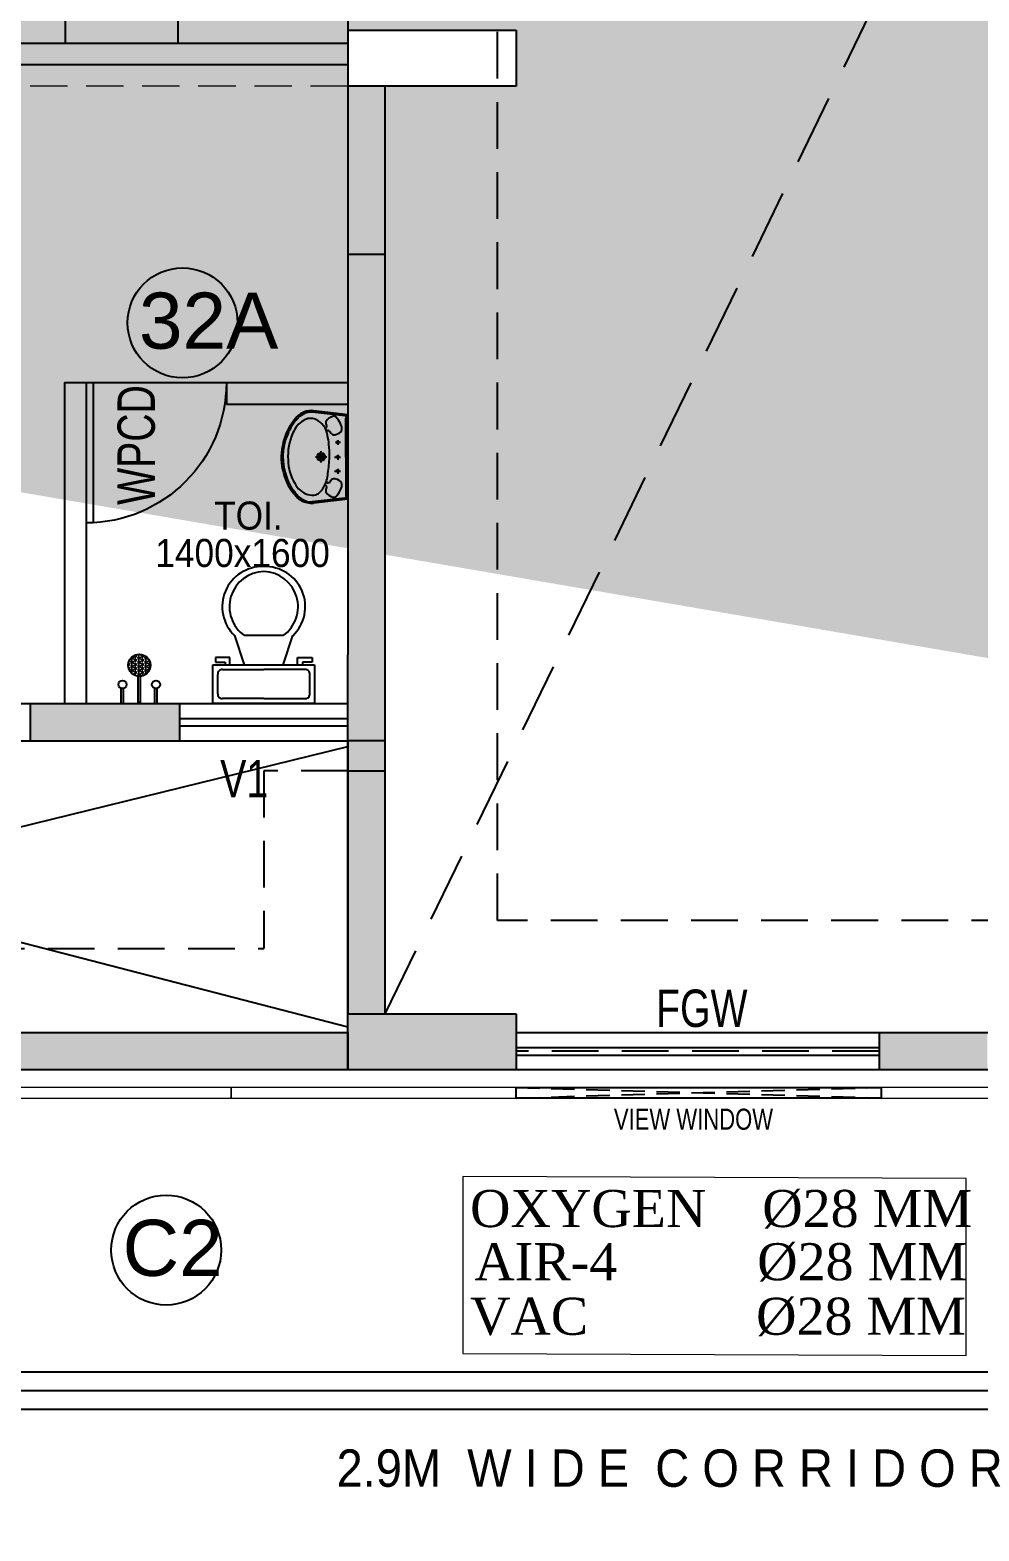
# Model space of a CAD drawing. Header units: metres. Extents: x 11749222 to 11901021, y -3863762 to -3708780.
# Drawn here: x 11803123 to 11808198, y -3823946 to -3815922 of the extents above; entities that cross this region are included whole.
import ezdxf

# ---------------------------------------------------------------- set-up
doc = ezdxf.new("R2010")
doc.units = ezdxf.units.M
doc.header["$MEASUREMENT"] = 0
for name, pattern in [('CENTER', [0]), ('DASHED', [0.75, 0.5, -0.25]), ('DASHED2', [0.375, 0.25, -0.125]), ('HIDDEN', [0.375, 0.25, -0.125])]:
    doc.linetypes.add(name, pattern=pattern)
doc.layers.get('0').update_dxf_attribs({"color": 251, "linetype": 'CONTINUOUS'})
for name, color, linetype in [('BEAM', 251, 'CONTINUOUS'), ('HATCH', 251, 'CONTINUOUS'), ('HS', 251, 'CONTINUOUS')]:
    doc.layers.add(name, color=color, linetype=linetype)
for name, color, linetype, lineweight in [('MEDI AIR-4', 6, 'CONTINUOUS', 25), ('MEDI O2', 3, 'CONTINUOUS', 25), ('MEDI VAC', 1, 'CONTINUOUS', 25), ('MGPS', 123, 'CONTINUOUS', 13), ('WALL PANEL', 7, 'CONTINUOUS', 15)]:
    doc.layers.add(name, color=color, linetype=linetype, lineweight=lineweight)
doc.styles.add('ARIAL', font='arial.ttf', dxfattribs={"width": 0.75})
doc.styles.add('Scale M 75', font='times.ttf', dxfattribs={"height": 125})
doc.styles.get("Standard").update_dxf_attribs({"font": 'arial.ttf'})

msp = doc.modelspace()

# ---------------------------------------------------------------- hatches: boundary and pattern name
at = {"ltscale": 500}
for points in [[(11804823.1, -3815991.8), (11801423.1, -3815991.8), (11801423.1, -3816106.8), (11804823.1, -3816106.8)], [(11805023.1, -3816221.8), (11804823.1, -3816221.8), (11804823.1, -3819261.8), (11804823.1, -3819521.8), (11804823.1, -3819721.8), (11804823.1, -3819881.8), (11805023.1, -3819881.8)], [(11803923.1, -3819521.8), (11803123.1, -3819521.8), (11803123.1, -3819721.8), (11803923.1, -3819721.8)], [(11805023.1, -3819721.8), (11804823.1, -3819721.8), (11804823.1, -3821181.8), (11805023.1, -3821181.8)], [(11799771.3, -3821281.8), (11804823.1, -3821281.8), (11804823.1, -3821481.8), (11799771.3, -3821481.8)], [(11808243.1, -3821281.8), (11807663.1, -3821281.8), (11807663.1, -3821481.8), (11808243.1, -3821481.8)]]:
    msp.add_hatch(color=256, dxfattribs=at).paths.add_polyline_path(points)
at = {"layer": 'HATCH', "ltscale": 500}
h = msp.add_hatch(color=251, dxfattribs=at)
h.dxf.hatch_style = 1
h.paths.add_polyline_path([(11782733.1, -3820581.8), (11783033.1, -3820581.8), (11783033.1, -3821481.8), (11782733.1, -3821481.8)])
h.paths.add_polyline_path([(11826143.1, -3824446.8), (11827043.1, -3824446.8), (11827043.1, -3824746.8), (11826143.1, -3824746.8)])
h.paths.add_polyline_path([(11800558.1, -3830511.8), (11800858.1, -3830511.8), (11800858.1, -3831411.8), (11800558.1, -3831411.8)])
h.paths.add_polyline_path([(11822943.1, -3830511.8), (11823543.1, -3830511.8), (11823543.1, -3830811.8), (11822943.1, -3830811.8)])
h.paths.add_polyline_path([(11779303.1, -3812391.8), (11780053.1, -3812391.8), (11780053.1, -3812691.8), (11779303.1, -3812691.8)])
h.paths.add_polyline_path([(11779303.1, -3815921.8), (11780203.1, -3815921.8), (11780203.1, -3816221.8), (11779303.1, -3816221.8)])
h.paths.add_polyline_path([(11816284.8, -3830411.8), (11817113.1, -3830411.8), (11817113.1, -3830711.8), (11816284.8, -3830711.8)])
h.paths.add_polyline_path([(11792528.1, -3829811.8), (11792828.1, -3829811.8), (11792828.1, -3830711.8), (11792528.1, -3830711.8)])
h.paths.add_polyline_path([(11786358.1, -3829961.8), (11786658.1, -3829961.8), (11786658.1, -3830711.8), (11786358.1, -3830711.8)])
h.paths.add_polyline_path([(11786033.1, -3830736.8), (11786333.1, -3830736.8), (11786333.1, -3831486.8), (11786033.1, -3831486.8)])
h.paths.add_polyline_path([(11779303.1, -3801521.8), (11780053.1, -3801521.8), (11780053.1, -3801821.8), (11779303.1, -3801821.8)])
h.paths.add_polyline_path([(11826143.1, -3801521.8), (11827043.1, -3801521.8), (11827043.1, -3801821.8), (11826143.1, -3801821.8)])
h.paths.add_polyline_path([(11779203.1, -3820581.8), (11779503.1, -3820581.8), (11779503.1, -3821481.8), (11779203.1, -3821481.8)])
h.paths.add_polyline_path([(11786033.1, -3829961.8), (11786333.1, -3829961.8), (11786333.1, -3830711.8), (11786033.1, -3830711.8)])
h.paths.add_polyline_path([(11826043.1, -3787791.8), (11826343.1, -3787791.8), (11826343.1, -3786813.5), (11826043.1, -3786813.5)])
h.paths.add_polyline_path([(11779303.1, -3808791.8), (11780053.1, -3808791.8), (11780053.1, -3809091.8), (11779303.1, -3809091.8)])
h.paths.add_polyline_path([(11807758.1, -3830511.8), (11808058.1, -3830511.8), (11808058.1, -3831411.8), (11807758.1, -3831411.8)])
h.paths.add_polyline_path([(11826143.1, -3781561.8), (11827043.1, -3781561.8), (11827043.1, -3781861.8), (11826143.1, -3781861.8)])
h.paths.add_polyline_path([(11826143.1, -3797921.8), (11827043.1, -3797921.8), (11827043.1, -3798221.8), (11826143.1, -3798221.8)])
h.paths.add_polyline_path([(11779303.1, -3805191.8), (11780053.1, -3805191.8), (11780053.1, -3805491.8), (11779303.1, -3805491.8)])
h.paths.add_polyline_path([(11811358.1, -3824481.8), (11811658.1, -3824481.8), (11811658.1, -3825381.8), (11811358.1, -3825381.8)])
h.paths.add_polyline_path([(11826143.1, -3805191.8), (11827043.1, -3805191.8), (11827043.1, -3805491.8), (11826143.1, -3805491.8)])
h.paths.add_polyline_path([(11784348.1, -3790791.8), (11784648.1, -3790791.8), (11784648.1, -3791391.8), (11784348.1, -3791391.8)])
h.paths.add_polyline_path([(11779303.1, -3790791.8), (11780203.1, -3790791.8), (11780203.1, -3791091.8), (11779303.1, -3791091.8)])
h.paths.add_polyline_path([(11826143.1, -3790791.8), (11826943.1, -3790791.8), (11826943.1, -3791091.8), (11826143.1, -3791091.8)])
h.paths.add_polyline_path([(11822943.1, -3819521.8), (11823642, -3819521.8), (11823642, -3819821.8), (11822943.1, -3819821.8)])
h.paths.add_polyline_path([(11820113.1, -3830411.8), (11820941.3, -3830411.8), (11820941.3, -3830711.8), (11820113.1, -3830711.8)])
h.paths.add_polyline_path([(11826143.1, -3812391.8), (11827043.1, -3812391.8), (11827043.1, -3812691.8), (11826143.1, -3812691.8)])
h.paths.add_polyline_path([(11784348.1, -3787191.8), (11784648.1, -3787191.8), (11784648.1, -3787791.8), (11784348.1, -3787791.8)])
h.paths.add_polyline_path([(11784673.1, -3787191.8), (11784973.1, -3787191.8), (11784973.1, -3787791.8), (11784673.1, -3787791.8)])
h.paths.add_polyline_path([(11780683.1, -3786891.8), (11780983.1, -3786891.8), (11780983.1, -3787791.8), (11780683.1, -3787791.8)])
h.paths.add_polyline_path([(11826143.1, -3830411.8), (11827043.1, -3830411.8), (11827043.1, -3830711.8), (11826143.1, -3830711.8)])
h.paths.add_polyline_path([(11798793.1, -3779261.8), (11799093.1, -3779261.8), (11799093.1, -3780161.8), (11798793.1, -3780161.8)])
h.paths.add_polyline_path([(11804823.1, -3779261.8), (11805123.1, -3779261.8), (11805123.1, -3780161.8), (11804823.1, -3780161.8)])
h.paths.add_polyline_path([(11782733.1, -3829961.8), (11783033.1, -3829961.8), (11783033.1, -3830711.8), (11782733.1, -3830711.8)])
h.paths.add_polyline_path([(11784673.1, -3790791.8), (11784973.1, -3790791.8), (11784973.1, -3791391.8), (11784673.1, -3791391.8)])
h.paths.add_polyline_path([(11795493.1, -3779261.8), (11795793.1, -3779261.8), (11795793.1, -3780161.8), (11795493.1, -3780161.8)])
h.paths.add_polyline_path([(11780683.1, -3781011.8), (11780983.1, -3781011.8), (11780983.1, -3781761.8), (11780683.1, -3781761.8)])
h.paths.add_polyline_path([(11784348.1, -3794391.8), (11784648.1, -3794391.8), (11784648.1, -3794991.8), (11784348.1, -3794991.8)])
h.paths.add_polyline_path([(11784673.1, -3794991.8), (11784973.1, -3794991.8), (11784973.1, -3794391.8), (11784673.1, -3794391.8)])
h.paths.add_polyline_path([(11782733.1, -3815471.8), (11783033.1, -3815471.8), (11783033.1, -3816221.8), (11782733.1, -3816221.8)])
h.paths.add_polyline_path([(11784348.1, -3781011.8), (11784648.1, -3781011.8), (11784648.1, -3781761.8), (11784348.1, -3781761.8)])
h.paths.add_polyline_path([(11782283.1, -3830736.8), (11783033.1, -3830736.8), (11783033.1, -3831036.8), (11782283.1, -3831036.8)])
h.paths.add_polyline_path([(11811358.1, -3830511.8), (11811658.1, -3830511.8), (11811658.1, -3831411.8), (11811358.1, -3831411.8)])
h.paths.add_polyline_path([(11782733.1, -3824481.8), (11783033.1, -3824481.8), (11783033.1, -3825231.8), (11782733.1, -3825231.8)])
h.paths.add_polyline_path([(11804158.1, -3830511.8), (11804458.1, -3830511.8), (11804458.1, -3831411.8), (11804158.1, -3831411.8)])
h.paths.add_polyline_path([(11826143.1, -3794391.8), (11827043.1, -3794391.8), (11827043.1, -3794691.8), (11826143.1, -3794691.8)])
h.paths.add_polyline_path([(11779303.1, -3797921.8), (11780053.1, -3797921.8), (11780053.1, -3798221.8), (11779303.1, -3798221.8)])
h.paths.add_polyline_path([(11820113.1, -3830736.8), (11820713.1, -3830736.8), (11820713.1, -3831036.8), (11820113.1, -3831036.8)])
h.paths.add_polyline_path([(11779028.1, -3830736.8), (11779778.1, -3830736.8), (11779778.1, -3831036.8), (11779028.1, -3831036.8)])
h.paths.add_polyline_path([(11816513.1, -3830736.8), (11817113.1, -3830736.8), (11817113.1, -3831036.8), (11816513.1, -3831036.8)])
h.paths.add_polyline_path([(11780203.1, -3794391.8), (11779303.1, -3794391.8), (11779303.1, -3794691.8), (11780203.1, -3794691.8)])
h.paths.add_polyline_path([(11792528.1, -3824481.8), (11792828.1, -3824481.8), (11792828.1, -3825381.8), (11792528.1, -3825381.8)])
h.paths.add_polyline_path([(11796958.1, -3830511.8), (11797258.1, -3830511.8), (11797258.1, -3831411.8), (11796958.1, -3831411.8)])
h.paths.add_polyline_path([(11816813.1, -3824481.8), (11817113.1, -3824481.8), (11817113.1, -3825381.8), (11816813.1, -3825381.8)])
h.paths.add_polyline_path([(11826143.1, -3815921.8), (11827043.1, -3815921.8), (11827043.1, -3816221.8), (11826143.1, -3816221.8)])
h.paths.add_polyline_path([(11826143.1, -3821181.8), (11827121.3, -3821181.8), (11827121.3, -3821481.8), (11826143.1, -3821481.8)])
h.paths.add_polyline_path([(11787103.1, -3780861.8), (11787403.1, -3780861.8), (11787403.1, -3781761.8), (11787103.1, -3781761.8)])
edge = h.paths.add_edge_path()
edge.add_line((11807608.1, -3780861.8), (11807608.1, -3781761.8))
edge.add_line((11820113.1, -3821481.8), (11821091.3, -3821481.8))
edge.add_line((11786033.1, -3815471.8), (11786033.1, -3816221.8))
edge.add_line((11807908.1, -3787791.8), (11807908.1, -3786891.8))
edge.add_line((11786333.1, -3825231.8), (11786333.1, -3824481.8))
edge.add_line((11786358.1, -3824481.8), (11786358.1, -3825231.8))
h.paths.add_polyline_path([(11804823.1, -3821181.8), (11805723.1, -3821181.8), (11805723.1, -3821481.8), (11804823.1, -3821481.8)], flags=17)
h.paths.add_polyline_path([(11789463.1, -3820581.8), (11789763.1, -3820581.8), (11789763.1, -3821481.8), (11789463.1, -3821481.8)], flags=17)
h.paths.add_polyline_path([(11786358.1, -3820731.8), (11786658.1, -3820731.8), (11786658.1, -3821481.8), (11786358.1, -3821481.8)], flags=17)
h.paths.add_polyline_path([(11786358.1, -3824481.8), (11786658.1, -3824481.8), (11786658.1, -3825231.8), (11786358.1, -3825231.8)], flags=17)
h.paths.add_polyline_path([(11794814.8, -3821181.8), (11795793.1, -3821181.8), (11795793.1, -3821481.8), (11794814.8, -3821481.8)], flags=17)
h.paths.add_polyline_path([(11796618.9, -3824481.8), (11797597.2, -3824481.8), (11797597.2, -3824781.8), (11796618.9, -3824781.8)], flags=17)
h.paths.add_polyline_path([(11810183.1, -3821181.8), (11811083.1, -3821181.8), (11811083.1, -3821481.8), (11810183.1, -3821481.8)], flags=17)
h.paths.add_polyline_path([(11798793.1, -3821181.8), (11799771.3, -3821181.8), (11799771.3, -3821481.8), (11798793.1, -3821481.8)], flags=17)
h.paths.add_polyline_path([(11816213.1, -3821181.8), (11817113.1, -3821181.8), (11817113.1, -3821481.8), (11816213.1, -3821481.8)], flags=17)
h.paths.add_polyline_path([(11786033.1, -3820731.8), (11786333.1, -3820731.8), (11786333.1, -3821481.8), (11786033.1, -3821481.8)], flags=17)
h.paths.add_polyline_path([(11786033.1, -3824481.8), (11786333.1, -3824481.8), (11786333.1, -3825231.8), (11786033.1, -3825231.8)], flags=17)
h.paths.add_polyline_path([(11810183.1, -3794391.8), (11811083.1, -3794391.8), (11811083.1, -3794691.8), (11810183.1, -3794691.8)], flags=17)
h.paths.add_polyline_path([(11804823.1, -3787191.8), (11805123.1, -3787191.8), (11805123.1, -3787791.8), (11804823.1, -3787791.8)], flags=16)
h.paths.add_polyline_path([(11804823.1, -3801521.8), (11805723.1, -3801521.8), (11805723.1, -3801821.8), (11804823.1, -3801821.8)], flags=17)
h.paths.add_polyline_path([(11801593.1, -3785331.8), (11802193.1, -3785331.8), (11802193.1, -3785631.8), (11801593.1, -3785631.8)], flags=17)
h.paths.add_polyline_path([(11801593.1, -3787491.8), (11802193.1, -3787491.8), (11802193.1, -3787791.8), (11801593.1, -3787791.8)], flags=16)
h.paths.add_polyline_path([(11810183.1, -3815921.8), (11811083.1, -3815921.8), (11811083.1, -3816221.8), (11810183.1, -3816221.8)], flags=17)
h.paths.add_polyline_path([(11786033.1, -3815471.8), (11786333.1, -3815471.8), (11786333.1, -3816221.8), (11786033.1, -3816221.8)], flags=17)
h.paths.add_polyline_path([(11795793.1, -3805491.8), (11794893.1, -3805491.8), (11794893.1, -3805191.8), (11795793.1, -3805191.8)], flags=17)
h.paths.add_polyline_path([(11788863.1, -3812391.8), (11789763.1, -3812391.8), (11789763.1, -3812691.8), (11788863.1, -3812691.8)], flags=17)
h.paths.add_polyline_path([(11795493.1, -3815621.8), (11795793.1, -3815621.8), (11795793.1, -3816521.8), (11795493.1, -3816521.8)], flags=17)
h.paths.add_polyline_path([(11788863.1, -3815921.8), (11789763.1, -3815921.8), (11789763.1, -3816221.8), (11788863.1, -3816221.8)], flags=17)
h.paths.add_polyline_path([(11804823.1, -3812391.8), (11805723.1, -3812391.8), (11805723.1, -3812691.8), (11804823.1, -3812691.8)], flags=17)
h.paths.add_polyline_path([(11786358.1, -3815471.8), (11786658.1, -3815471.8), (11786658.1, -3816221.8), (11786358.1, -3816221.8)], flags=17)
h.paths.add_polyline_path([(11788863.1, -3808791.8), (11789763.1, -3808791.8), (11789763.1, -3809091.8), (11788863.1, -3809091.8)], flags=17)
h.paths.add_polyline_path([(11810183.1, -3797921.8), (11811083.1, -3797921.8), (11811083.1, -3798221.8), (11810183.1, -3798221.8)], flags=17)
h.paths.add_polyline_path([(11810183.1, -3808791.8), (11811083.1, -3808791.8), (11811083.1, -3809091.8), (11810183.1, -3809091.8)], flags=17)
h.paths.add_polyline_path([(11810183.1, -3805191.8), (11811083.1, -3805191.8), (11811083.1, -3805491.8), (11810183.1, -3805491.8)], flags=17)
h.paths.add_polyline_path([(11813683.1, -3819521.8), (11814283.1, -3819521.8), (11814283.1, -3819821.8), (11813683.1, -3819821.8)], flags=17)
h.paths.add_polyline_path([(11820113.1, -3801521.8), (11821013.1, -3801521.8), (11821013.1, -3801821.8), (11820113.1, -3801821.8)], flags=17)
h.paths.add_polyline_path([(11816213.1, -3801521.8), (11817113.1, -3801521.8), (11817113.1, -3801821.8), (11816213.1, -3801821.8)], flags=17)
h.paths.add_polyline_path([(11798793.1, -3808491.8), (11799093.1, -3808491.8), (11799093.1, -3809391.8), (11798793.1, -3809391.8)], flags=17)
h.paths.add_polyline_path([(11804823.1, -3808791.8), (11805723.1, -3808791.8), (11805723.1, -3809091.8), (11804823.1, -3809091.8)], flags=17)
h.paths.add_polyline_path([(11820113.1, -3821181.8), (11821091.3, -3821181.8), (11821091.3, -3821481.8), (11820113.1, -3821481.8)], flags=17)
h.paths.add_polyline_path([(11795493.1, -3808491.8), (11795793.1, -3808491.8), (11795793.1, -3809391.8), (11795493.1, -3809391.8)], flags=17)
h.paths.add_polyline_path([(11816813.1, -3808491.8), (11817113.1, -3808491.8), (11817113.1, -3809391.8), (11816813.1, -3809391.8)], flags=17)
h.paths.add_polyline_path([(11798793.1, -3801521.8), (11799693.1, -3801521.8), (11799693.1, -3801821.8), (11798793.1, -3801821.8)], flags=17)
h.paths.add_polyline_path([(11811910.6, -3787491.8), (11812810.6, -3787491.8), (11812810.6, -3787791.8), (11811910.6, -3787791.8)], flags=17)
h.paths.add_polyline_path([(11816213.1, -3787491.8), (11817113.1, -3787491.8), (11817113.1, -3787791.8), (11816213.1, -3787791.8)], flags=17)
h.paths.add_polyline_path([(11820113.1, -3787491.8), (11821013.1, -3787491.8), (11821013.1, -3787791.8), (11820113.1, -3787791.8)], flags=17)
h.paths.add_polyline_path([(11804823.1, -3805191.8), (11805723.1, -3805191.8), (11805723.1, -3805491.8), (11804823.1, -3805491.8)], flags=17)
h.paths.add_polyline_path([(11798793.1, -3805191.8), (11799693.1, -3805191.8), (11799693.1, -3805491.8), (11798793.1, -3805491.8)], flags=17)
h.paths.add_polyline_path([(11792363.1, -3819521.8), (11792963.1, -3819521.8), (11792963.1, -3819821.8), (11792363.1, -3819821.8)], flags=17)
h.paths.add_polyline_path([(11804823.1, -3794391.8), (11805723.1, -3794391.8), (11805723.1, -3794691.8), (11804823.1, -3794691.8)], flags=17)
h.paths.add_polyline_path([(11788863.1, -3805191.8), (11789763.1, -3805191.8), (11789763.1, -3805491.8), (11788863.1, -3805491.8)], flags=17)
h.paths.add_polyline_path([(11820113.1, -3805191.8), (11821013.1, -3805191.8), (11821013.1, -3805491.8), (11820113.1, -3805491.8)], flags=17)
h.paths.add_polyline_path([(11816213.1, -3805191.8), (11817113.1, -3805191.8), (11817113.1, -3805491.8), (11816213.1, -3805491.8)], flags=17)
h.paths.add_polyline_path([(11820113.1, -3808491.8), (11820413.1, -3808491.8), (11820413.1, -3809391.8), (11820113.1, -3809391.8)], flags=17)
h.paths.add_polyline_path([(11798793.1, -3812091.8), (11799093.1, -3812091.8), (11799093.1, -3812991.8), (11798793.1, -3812991.8)], flags=17)
h.paths.add_polyline_path([(11820113.1, -3815621.8), (11820413.1, -3815621.8), (11820413.1, -3816521.8), (11820113.1, -3816521.8)], flags=17)
h.paths.add_polyline_path([(11804823.1, -3797921.8), (11805723.1, -3797921.8), (11805723.1, -3798221.8), (11804823.1, -3798221.8)], flags=17)
h.paths.add_polyline_path([(11816813.1, -3797621.8), (11817113.1, -3797621.8), (11817113.1, -3798521.8), (11816813.1, -3798521.8)], flags=17)
h.paths.add_polyline_path([(11820113.1, -3797621.8), (11820413.1, -3797621.8), (11820413.1, -3798521.8), (11820113.1, -3798521.8)], flags=17)
h.paths.add_polyline_path([(11794893.1, -3801521.8), (11795793.1, -3801521.8), (11795793.1, -3801821.8), (11794893.1, -3801821.8)], flags=17)
h.paths.add_polyline_path([(11809987.8, -3801521.6), (11811083.1, -3801521.8), (11811083.1, -3801821.8), (11809987.8, -3801821.6)], flags=17)
h.paths.add_polyline_path([(11788863.1, -3801521.8), (11789763.1, -3801521.8), (11789763.1, -3801821.8), (11788863.1, -3801821.8)], flags=17)
h.paths.add_polyline_path([(11803818.9, -3824481.8), (11804797.2, -3824481.8), (11804797.2, -3824781.8), (11803818.9, -3824781.8)], flags=17)
h.paths.add_polyline_path([(11795493.1, -3812091.8), (11795793.1, -3812091.8), (11795793.1, -3812991.8), (11795493.1, -3812991.8)], flags=17)
h.paths.add_polyline_path([(11791348.1, -3781761.8), (11791648.1, -3781761.8), (11791648.1, -3780961.8), (11791348.1, -3780961.8)], flags=17)
h.paths.add_polyline_path([(11820113.1, -3794091.8), (11820413.1, -3794091.8), (11820413.1, -3794991.8), (11820113.1, -3794991.8)], flags=17)
h.paths.add_polyline_path([(11795493.1, -3784731.8), (11795793.1, -3784731.8), (11795793.1, -3785631.8), (11795493.1, -3785631.8)], flags=17)
h.paths.add_polyline_path([(11810183.1, -3790791.8), (11811083.1, -3790791.8), (11811083.1, -3791091.8), (11810183.1, -3791091.8)], flags=17)
h.paths.add_polyline_path([(11804823.1, -3784731.8), (11805123.1, -3784731.8), (11805123.1, -3785631.8), (11804823.1, -3785631.8)], flags=17)
h.paths.add_polyline_path([(11791348.1, -3786891.8), (11791648.1, -3786891.8), (11791648.1, -3787791.8), (11791348.1, -3787791.8)], flags=17)
h.paths.add_polyline_path([(11807608.1, -3786891.8), (11807908.1, -3786891.8), (11807908.1, -3787791.8), (11807608.1, -3787791.8)], flags=16)
h.paths.add_polyline_path([(11788863.1, -3790791.8), (11789763.1, -3790791.8), (11789763.1, -3791091.8), (11788863.1, -3791091.8)], flags=17)
h.paths.add_polyline_path([(11798793.1, -3790791.8), (11799438.1, -3790791.8), (11799438.1, -3791091.8), (11798793.1, -3791091.8)], flags=17)
h.paths.add_polyline_path([(11787103.1, -3786891.8), (11787403.1, -3786891.8), (11787403.1, -3787791.8), (11787103.1, -3787791.8)], flags=17)
h.paths.add_polyline_path([(11816813.1, -3780861.8), (11817113.1, -3780861.8), (11817113.1, -3781761.8), (11816813.1, -3781761.8)], flags=17)
h.paths.add_polyline_path([(11795493.1, -3786891.8), (11795793.1, -3786891.8), (11795793.1, -3787791.8), (11795493.1, -3787791.8)], flags=17)
h.paths.add_polyline_path([(11812210.6, -3780861.8), (11812510.6, -3780861.8), (11812510.6, -3781761.8), (11812210.6, -3781761.8)], flags=17)
h.paths.add_polyline_path([(11820113.1, -3790791.8), (11821013.1, -3790791.8), (11821013.1, -3791091.8), (11820113.1, -3791091.8)], flags=17)
h.paths.add_polyline_path([(11795493.1, -3797621.8), (11795793.1, -3797621.8), (11795793.1, -3798521.8), (11795493.1, -3798521.8)], flags=17)
h.paths.add_polyline_path([(11788863.1, -3794391.8), (11789763.1, -3794391.8), (11789763.1, -3794691.8), (11788863.1, -3794691.8)], flags=17)
h.paths.add_polyline_path([(11807608.1, -3780861.8), (11807908.1, -3780861.8), (11807908.1, -3781761.8), (11807608.1, -3781761.8)], flags=17)
h.paths.add_polyline_path([(11816213.1, -3790791.8), (11817113.1, -3790791.8), (11817113.1, -3791091.8), (11816213.1, -3791091.8)], flags=17)
h.paths.add_polyline_path([(11820113.1, -3780861.8), (11820413.1, -3780861.8), (11820413.1, -3781761.8), (11820113.1, -3781761.8)], flags=17)
h.paths.add_polyline_path([(11807418.9, -3824481.8), (11808397.2, -3824481.8), (11808397.2, -3824781.8), (11807418.9, -3824781.8)], flags=17)
h.paths.add_polyline_path([(11804823.1, -3790791.8), (11805723.1, -3790791.8), (11805723.1, -3791091.8), (11804823.1, -3791091.8)], flags=17)
h.paths.add_polyline_path([(11804823.1, -3815921.8), (11805723.1, -3815921.8), (11805723.1, -3816221.8), (11804823.1, -3816221.8)], flags=17)
h.paths.add_polyline_path([(11798793.1, -3794091.8), (11799093.1, -3794091.8), (11799093.1, -3794991.8), (11798793.1, -3794991.8)], flags=17)
h.paths.add_polyline_path([(11810183.1, -3812391.8), (11811083.1, -3812391.8), (11811083.1, -3812691.8), (11810183.1, -3812691.8)], flags=17)
h.paths.add_polyline_path([(11795493.1, -3794991.8), (11795793.1, -3794991.8), (11795793.1, -3794094.2), (11795493.1, -3794094.2)], flags=17)
h.paths.add_polyline_path([(11816813.1, -3812091.8), (11817113.1, -3812091.8), (11817113.1, -3812991.8), (11816813.1, -3812991.8)], flags=17)
h.paths.add_polyline_path([(11798793.1, -3815621.8), (11799093.1, -3815621.8), (11799093.1, -3816521.8), (11798793.1, -3816521.8)], flags=17)
h.paths.add_polyline_path([(11820113.1, -3812091.8), (11820413.1, -3812091.8), (11820413.1, -3812991.8), (11820113.1, -3812991.8)], flags=17)
h.paths.add_polyline_path([(11794814.8, -3790791.8), (11795793.1, -3790791.8), (11795793.1, -3791091.8), (11794814.8, -3791091.8)], flags=17)
h.paths.add_polyline_path([(11816813.1, -3815621.8), (11817113.1, -3815621.8), (11817113.1, -3816521.8), (11816813.1, -3816521.8)], flags=17)
h.paths.add_polyline_path([(11798793.1, -3797621.8), (11799093.1, -3797621.8), (11799093.1, -3798521.8), (11798793.1, -3798521.8)], flags=17)
h.paths.add_polyline_path([(11788863.1, -3797921.8), (11789763.1, -3797921.8), (11789763.1, -3798221.8), (11788863.1, -3798221.8)], flags=17)
h.paths.add_polyline_path([(11816813.1, -3794091.8), (11817113.1, -3794091.8), (11817113.1, -3794991.8), (11816813.1, -3794991.8)], flags=17)
h.paths.add_polyline_path([(11820413.1, -3824539), (11820113.1, -3824539), (11820113.1, -3825460.1), (11820413.1, -3825460.1)])
at = {"layer": 'HS', "lineweight": -3, "ltscale": 500}
h = msp.add_hatch(color=256, dxfattribs=at)
h.dxf.hatch_style = 1
h.paths.add_polyline_path([(11804823.1, -3816106.8), (11804823.1, -3815991.8), (11801423.1, -3815991.8), (11799093.1, -3815991.8), (11799093.1, -3816106.8)])

# ---------------------------------------------------------------- linework, layer by layer
at = {"lineweight": 25}
for p, q in [((11804823.1, -3809091.8), (11804823.1, -3817121.8)), ((11803313.2, -3815991.8), (11803313.2, -3814048)), ((11803913.2, -3814048), (11803913.2, -3815991.8)), ((11804823.1, -3815921.8), (11805723.1, -3815921.8)), ((11805723.1, -3815921.8), (11805723.1, -3816221.8)), ((11799093.1, -3815991.8), (11804823.1, -3815991.8)), ((11799093.1, -3816106.8), (11804823.1, -3816106.8)), ((11805723.1, -3816221.8), (11804823.1, -3816221.8)), ((11805023.1, -3821181.8), (11805023.1, -3816221.8)), ((11804823.1, -3817121.8), (11804823.1, -3819261.8)), ((11805023.1, -3817121.8), (11804823.1, -3817121.8)), ((11803308.1, -3817806.8), (11803308.1, -3817986.7)), ((11803308.1, -3817806.8), (11803308.1, -3819521.8)), ((11803308.1, -3817806.8), (11804173.1, -3817806.8)), ((11803423.1, -3817806.8), (11803423.1, -3818556.8)), ((11803460.6, -3817806.8), (11803460.6, -3818555.9)), ((11804173.1, -3817806.8), (11804823.1, -3817806.8)), ((11804173.1, -3817806.8), (11804173.1, -3817921.8)), ((11803423.1, -3817921.8), (11803423.1, -3819521.8)), ((11804173.1, -3817921.8), (11804823.1, -3817921.8)), ((11804823.1, -3817986.3), (11804631.6, -3817964.8)), ((11804823.1, -3817978.3), (11804638.4, -3817957.6)), ((11804813.4, -3818415.6), (11804812.3, -3817997.7)), ((11804823.1, -3818430.7), (11804823.1, -3817978.3)), ((11804756.4, -3818125.9), (11804783.7, -3818125.9)), ((11804768.7, -3818113.8), (11804768.7, -3818140)), ((11804649.7, -3818203.6), (11804711.1, -3818203.6)), ((11804679.7, -3818233.9), (11804679.7, -3818173.6)), ((11804751.2, -3818205.1), (11804783.7, -3818205.1)), ((11804768.7, -3818193), (11804768.7, -3818219.2)), ((11804751.2, -3818279.9), (11804783.7, -3818279.9)), ((11804768.7, -3818267.8), (11804768.7, -3818294)), ((11804823.1, -3818422.8), (11804631.6, -3818444.2)), ((11804823.1, -3818430.7), (11804638.4, -3818451.4)), ((11804269.6, -3819314.9), (11804217.9, -3819159.7)), ((11804476.5, -3819159.7), (11804269.6, -3819159.7)), ((11804476.5, -3819314.9), (11804528.2, -3819159.7)), ((11804101.5, -3819314.9), (11804644.6, -3819314.9)), ((11804101.5, -3819521.8), (11804101.5, -3819314.9)), ((11804192, -3819276.1), (11804114.4, -3819276.1)), ((11804114.4, -3819276.1), (11804114.4, -3819302)), ((11804114.4, -3819302), (11804166.2, -3819302)), ((11804166.2, -3819302), (11804166.2, -3819314.9)), ((11804192, -3819314.9), (11804192, -3819276.1)), ((11804554.1, -3819276.1), (11804631.7, -3819276.1)), ((11804554.1, -3819314.9), (11804554.1, -3819276.1)), ((11804631.7, -3819302), (11804580, -3819302)), ((11804580, -3819302), (11804580, -3819314.9)), ((11804631.7, -3819276.1), (11804631.7, -3819302)), ((11804644.6, -3819314.9), (11804644.6, -3819521.8)), ((11804823.1, -3821481.8), (11804823.1, -3819261.8)), ((11804127.4, -3819470.1), (11804127.4, -3819366.6)), ((11804153.2, -3819340.8), (11804373.1, -3819340.8)), ((11804592.9, -3819340.8), (11804373.1, -3819340.8)), ((11804618.8, -3819470.1), (11804618.8, -3819366.6)), ((11802223.1, -3819521.8), (11804823.1, -3819521.8)), ((11803123.1, -3819521.8), (11803123.1, -3819721.8)), ((11803923.1, -3819521.8), (11803923.1, -3819721.8)), ((11804373.1, -3819521.8), (11804101.5, -3819521.8)), ((11804373.1, -3819495.9), (11804153.2, -3819495.9)), ((11804373.1, -3819495.9), (11804592.9, -3819495.9)), ((11804644.6, -3819521.8), (11804373.1, -3819521.8)), ((11802223.1, -3819721.8), (11804823.1, -3819721.8)), ((11798993.1, -3821181.8), (11804823.1, -3819751.8)), ((11799023.1, -3819751.8), (11804823.1, -3821251.8)), ((11804823.1, -3819881.8), (11805023.1, -3819881.8)), ((11804823.1, -3821181.8), (11805723.1, -3821181.8)), ((11805723.1, -3821181.8), (11805723.1, -3821481.8)), ((11805723.1, -3821281.8), (11810183.1, -3821281.8)), ((11807663.1, -3821281.8), (11807663.1, -3821481.8)), ((11805723.1, -3821361.8), (11807663.1, -3821361.8)), ((11805723.1, -3821401.8), (11807663.1, -3821401.8)), ((11810183.1, -3821481.8), (11804823.1, -3821481.8))]:
    msp.add_line(p, q, dxfattribs=at)
at = {"linetype": 'DASHED2', "lineweight": 25, "ltscale": 1500}
msp.add_line((11805023.1, -3821181.8), (11810883.1, -3809091.8), dxfattribs=at)
at = {"linetype": 'DASHED', "lineweight": 25, "ltscale": 500}
for p, q in [((11805623.1, -3820681.8), (11805623.1, -3809591.8)), ((11804373.1, -3819881.8), (11804373.1, -3820831.8)), ((11804823.1, -3819881.8), (11804373.1, -3819881.8)), ((11810283.1, -3820681.8), (11805623.1, -3820681.8)), ((11799093.1, -3820831.8), (11804373.1, -3820831.8)), ((11807663.1, -3821381.8), (11805723.1, -3821381.8))]:
    msp.add_line(p, q, dxfattribs=at)
at = {"lineweight": 25, "ltscale": 500}
for p, q in [((11803652.1, -3819318.6), (11803648.4, -3819318.6)), ((11803652.1, -3819307.8), (11803649.3, -3819307.8)), ((11803652.1, -3819329.5), (11803649.6, -3819329.5)), ((11803652.1, -3819307.8), (11803655.2, -3819313.2)), ((11803655.2, -3819313.2), (11803652.1, -3819318.6)), ((11803652.1, -3819329.5), (11803655.2, -3819334.9)), ((11803655.2, -3819291.6), (11803652.5, -3819296.3)), ((11803654.8, -3819291), (11803655.2, -3819291.6)), ((11803661.4, -3819280.8), (11803664.6, -3819286.2)), ((11803664.6, -3819297), (11803661.4, -3819302.4)), ((11803661.4, -3819302.4), (11803664.6, -3819307.8)), ((11803664.6, -3819318.6), (11803661.4, -3819324.1)), ((11803661.4, -3819324.1), (11803664.6, -3819329.5)), ((11803670.8, -3819286.2), (11803664.6, -3819286.2)), ((11803670.8, -3819297), (11803664.6, -3819297)), ((11803670.8, -3819307.8), (11803664.6, -3819307.8)), ((11803670.8, -3819318.6), (11803664.6, -3819318.6)), ((11803670.8, -3819329.5), (11803664.6, -3819329.5)), ((11803670.8, -3819275.3), (11803666.4, -3819275.3)), ((11803670.8, -3819275.3), (11803673.9, -3819280.8)), ((11803673.9, -3819280.7), (11803670.8, -3819286.2)), ((11803670.8, -3819297), (11803673.9, -3819302.4)), ((11803673.9, -3819302.4), (11803670.8, -3819307.8)), ((11803670.8, -3819318.6), (11803673.9, -3819324.1)), ((11803673.9, -3819324.1), (11803670.8, -3819329.5)), ((11803683.3, -3819264.5), (11803680.2, -3819269.9)), ((11803680.2, -3819269.9), (11803683.3, -3819275.3)), ((11803683.3, -3819286.2), (11803680.2, -3819291.6)), ((11803680.2, -3819291.6), (11803683.3, -3819297)), ((11803683.3, -3819307.8), (11803680.2, -3819313.2)), ((11803680.2, -3819313.2), (11803683.3, -3819318.6)), ((11803683.3, -3819329.5), (11803680.2, -3819334.9)), ((11803689.6, -3819264.5), (11803683.3, -3819264.5)), ((11803689.6, -3819275.3), (11803683.3, -3819275.3)), ((11803689.6, -3819286.2), (11803683.3, -3819286.2)), ((11803689.6, -3819297), (11803683.3, -3819297)), ((11803689.6, -3819307.8), (11803683.3, -3819307.8)), ((11803689.6, -3819318.6), (11803683.3, -3819318.6)), ((11803689.6, -3819329.5), (11803683.3, -3819329.5)), ((11803689.6, -3819264.5), (11803692.7, -3819269.9)), ((11803692.7, -3819269.9), (11803689.6, -3819275.3)), ((11803689.6, -3819286.2), (11803692.7, -3819291.6)), ((11803692.7, -3819291.6), (11803689.6, -3819297)), ((11803689.6, -3819307.8), (11803692.7, -3819313.2)), ((11803692.7, -3819313.2), (11803689.6, -3819318.6)), ((11803689.6, -3819329.5), (11803692.7, -3819334.9)), ((11803702.1, -3819275.3), (11803698.9, -3819280.7)), ((11803698.9, -3819280.8), (11803702.1, -3819286.2)), ((11803702.1, -3819297), (11803698.9, -3819302.4)), ((11803698.9, -3819302.4), (11803702.1, -3819307.8)), ((11803702.1, -3819318.6), (11803698.9, -3819324.1)), ((11803698.9, -3819324.1), (11803702.1, -3819329.5)), ((11803699.1, -3819259.3), (11803702.1, -3819264.5)), ((11803708.3, -3819264.5), (11803702.1, -3819264.5)), ((11803708.3, -3819275.3), (11803702.1, -3819275.3)), ((11803708.3, -3819286.2), (11803702.1, -3819286.2)), ((11803708.3, -3819297), (11803702.1, -3819297)), ((11803708.3, -3819307.8), (11803702.1, -3819307.8)), ((11803708.3, -3819318.6), (11803702.1, -3819318.6)), ((11803708.3, -3819329.5), (11803702.1, -3819329.5)), ((11803711.4, -3819259.1), (11803708.3, -3819264.5)), ((11803708.3, -3819275.3), (11803711.4, -3819280.8)), ((11803711.4, -3819280.7), (11803708.3, -3819286.2)), ((11803708.3, -3819297), (11803711.4, -3819302.4)), ((11803711.4, -3819302.4), (11803708.3, -3819307.8)), ((11803708.3, -3819318.6), (11803711.4, -3819324.1)), ((11803711.4, -3819324.1), (11803708.3, -3819329.5)), ((11803711.3, -3819258.8), (11803711.4, -3819259.1)), ((11803720.8, -3819264.5), (11803717.7, -3819269.9)), ((11803717.7, -3819269.9), (11803720.8, -3819275.3)), ((11803720.8, -3819286.2), (11803717.7, -3819291.6)), ((11803717.7, -3819291.6), (11803720.8, -3819297)), ((11803720.8, -3819307.8), (11803717.7, -3819313.2)), ((11803717.7, -3819313.2), (11803720.8, -3819318.6)), ((11803720.8, -3819329.5), (11803717.7, -3819334.9)), ((11803727.1, -3819264.5), (11803720.8, -3819264.5)), ((11803727.1, -3819275.3), (11803720.8, -3819275.3)), ((11803727.1, -3819286.2), (11803720.8, -3819286.2)), ((11803727.1, -3819297), (11803720.8, -3819297)), ((11803727.1, -3819307.8), (11803720.8, -3819307.8)), ((11803727.1, -3819318.6), (11803720.8, -3819318.6)), ((11803727.1, -3819329.5), (11803720.8, -3819329.5)), ((11803727.1, -3819264.5), (11803730.2, -3819269.9)), ((11803730.2, -3819269.9), (11803727.1, -3819275.3)), ((11803727.1, -3819286.2), (11803730.2, -3819291.6)), ((11803730.2, -3819291.6), (11803727.1, -3819297)), ((11803727.1, -3819307.8), (11803730.2, -3819313.2)), ((11803730.2, -3819313.2), (11803727.1, -3819318.6)), ((11803727.1, -3819329.5), (11803730.2, -3819334.9)), ((11803739.6, -3819275.3), (11803736.4, -3819280.7)), ((11803736.4, -3819280.8), (11803739.6, -3819286.2)), ((11803739.6, -3819297), (11803736.4, -3819302.4)), ((11803736.4, -3819302.4), (11803739.6, -3819307.8)), ((11803739.6, -3819318.6), (11803736.4, -3819324.1)), ((11803736.4, -3819324.1), (11803739.6, -3819329.5)), ((11803745.8, -3819275.3), (11803739.6, -3819275.3)), ((11803745.8, -3819286.2), (11803739.6, -3819286.2)), ((11803745.8, -3819297), (11803739.6, -3819297)), ((11803745.8, -3819307.8), (11803739.6, -3819307.8)), ((11803745.8, -3819318.6), (11803739.6, -3819318.6)), ((11803745.8, -3819329.5), (11803739.6, -3819329.5)), ((11803745.8, -3819275.3), (11803748.9, -3819280.8)), ((11803748.9, -3819280.7), (11803745.8, -3819286.2)), ((11803745.8, -3819297), (11803748.9, -3819302.4)), ((11803748.9, -3819302.4), (11803745.8, -3819307.8)), ((11803745.8, -3819318.6), (11803748.9, -3819324.1)), ((11803748.9, -3819324.1), (11803745.8, -3819329.5)), ((11803757.8, -3819287), (11803755.2, -3819291.6)), ((11803755.2, -3819291.6), (11803758.3, -3819297)), ((11803758.3, -3819307.8), (11803755.2, -3819313.2)), ((11803755.2, -3819313.2), (11803758.3, -3819318.6)), ((11803758.3, -3819329.5), (11803755.2, -3819334.9)), ((11803762.7, -3819297), (11803758.3, -3819297)), ((11803764.6, -3819307.8), (11803758.3, -3819307.8)), ((11803764.6, -3819318.6), (11803758.3, -3819318.6)), ((11803764.6, -3819329.5), (11803758.3, -3819329.5)), ((11803764.6, -3819307.8), (11803766, -3819310.3)), ((11803766.4, -3819315.4), (11803764.6, -3819318.6)), ((11803764.6, -3819329.5), (11803765.1, -3819330.4)), ((11803655.2, -3819334.9), (11803652.6, -3819339.4)), ((11803664.6, -3819340.3), (11803661.4, -3819345.7)), ((11803661.4, -3819345.7), (11803664.6, -3819351.1)), ((11803670.8, -3819340.3), (11803664.6, -3819340.3)), ((11803670.8, -3819351.1), (11803664.6, -3819351.1)), ((11803670.8, -3819361.9), (11803668.3, -3819361.9)), ((11803670.8, -3819340.3), (11803673.9, -3819345.7)), ((11803673.9, -3819345.7), (11803670.8, -3819351.1)), ((11803670.8, -3819361.9), (11803672.9, -3819365.6)), ((11803680.2, -3819334.9), (11803683.3, -3819340.3)), ((11803683.3, -3819351.1), (11803680.2, -3819356.5)), ((11803680.2, -3819356.5), (11803683.3, -3819361.9)), ((11803689.6, -3819340.3), (11803683.3, -3819340.3)), ((11803689.6, -3819351.1), (11803683.3, -3819351.1)), ((11803689.6, -3819361.9), (11803683.3, -3819361.9)), ((11803689.6, -3819372.8), (11803686.1, -3819372.8)), ((11803692.7, -3819334.9), (11803689.6, -3819340.3)), ((11803689.6, -3819351.1), (11803692.7, -3819356.5)), ((11803692.7, -3819356.5), (11803689.6, -3819361.9)), ((11803689.6, -3819372.8), (11803690.4, -3819374.3)), ((11803702.1, -3819340.3), (11803698.9, -3819345.7)), ((11803698.9, -3819345.7), (11803702.1, -3819351.1)), ((11803702.1, -3819361.9), (11803698.9, -3819367.4)), ((11803698.9, -3819367.4), (11803702.1, -3819372.8)), ((11803701.2, -3819517), (11803701.2, -3819376.4)), ((11803708.3, -3819340.3), (11803702.1, -3819340.3)), ((11803708.3, -3819351.1), (11803702.1, -3819351.1)), ((11803708.3, -3819361.9), (11803702.1, -3819361.9)), ((11803708.3, -3819372.8), (11803702.1, -3819372.8)), ((11803708.3, -3819340.3), (11803711.4, -3819345.7)), ((11803711.4, -3819345.7), (11803708.3, -3819351.1)), ((11803708.3, -3819361.9), (11803711.4, -3819367.4)), ((11803711.4, -3819367.4), (11803708.3, -3819372.8)), ((11803713.7, -3819517), (11803713.7, -3819376.4)), ((11803717.7, -3819334.9), (11803720.8, -3819340.3)), ((11803720.8, -3819351.1), (11803717.7, -3819356.5)), ((11803717.7, -3819356.5), (11803720.8, -3819361.9)), ((11803720.8, -3819372.8), (11803719.2, -3819375.6)), ((11803727.1, -3819340.3), (11803720.8, -3819340.3)), ((11803727.1, -3819351.1), (11803720.8, -3819351.1)), ((11803727.1, -3819361.9), (11803720.8, -3819361.9)), ((11803727.1, -3819372.8), (11803720.8, -3819372.8)), ((11803730.2, -3819334.9), (11803727.1, -3819340.3)), ((11803727.1, -3819351.1), (11803730.2, -3819356.5)), ((11803730.2, -3819356.5), (11803727.1, -3819361.9)), ((11803727.1, -3819372.8), (11803727.4, -3819373.3)), ((11803739.6, -3819340.3), (11803736.4, -3819345.7)), ((11803736.4, -3819345.7), (11803739.6, -3819351.1)), ((11803739.6, -3819361.9), (11803736.4, -3819367.4)), ((11803736.4, -3819367.4), (11803737.2, -3819368.7)), ((11803745.8, -3819340.3), (11803739.6, -3819340.3)), ((11803745.8, -3819351.1), (11803739.6, -3819351.1)), ((11803745.8, -3819361.9), (11803739.6, -3819361.9)), ((11803745.8, -3819340.3), (11803748.9, -3819345.7)), ((11803748.9, -3819345.7), (11803745.8, -3819351.1)), ((11803745.8, -3819361.9), (11803746.1, -3819362.4)), ((11803755.2, -3819334.9), (11803758.3, -3819340.3)), ((11803762, -3819340.3), (11803758.3, -3819340.3)), ((11803611.1, -3819517), (11803611.1, -3819441.6)), ((11803623.5, -3819517), (11803623.5, -3819441.9)), ((11803791.4, -3819517), (11803791.4, -3819441.9)), ((11803803.8, -3819517), (11803803.8, -3819441.6)), ((11803713.7, -3819517), (11803701.2, -3819517)), ((11805023.1, -3819721.8), (11804823.1, -3819721.8)), ((11804823.1, -3819721.8), (11804823.1, -3821181.8)), ((11805023.1, -3821181.8), (11805023.1, -3819673.5)), ((11804823.1, -3821181.8), (11805023.1, -3821181.8)), ((11799771.3, -3821281.8), (11804823.1, -3821281.8)), ((11804823.1, -3821281.8), (11804823.1, -3821481.8)), ((11804823.1, -3821481.8), (11798793.1, -3821481.8))]:
    msp.add_line(p, q, dxfattribs=at)
at = {"lineweight": 25, "ltscale": 2}
for p, q in [((11803923.1, -3819601.8), (11804823.1, -3819601.8)), ((11803923.1, -3819641.8), (11804823.1, -3819641.8))]:
    msp.add_line(p, q, dxfattribs=at)
at = {"color": 6, "linetype": 'DASHED2', "ltscale": 500}
for p, q in [((11805723.1, -3821574.6), (11807675.1, -3821631.8)), ((11805723.1, -3821631.8), (11807675.1, -3821574.6))]:
    msp.add_line(p, q, dxfattribs=at)
at = {"color": 6, "linetype": 'CENTER', "ltscale": 500}
msp.add_lwpolyline([(11805723.1, -3821574.6), (11807675.1, -3821574.6), (11807675.1, -3821631.8), (11805723.1, -3821631.8)], close=True, dxfattribs=at)
at = {"lineweight": -3, "ltscale": 500}
for centre, radius in [((11803938.7, -3817487.4), 293.8), ((11803707.5, -3819317.7), 59), ((11803617.9, -3819420.8), 21.9), ((11803797, -3819420.8), 21.9), ((11803851.2, -3822444.5), 293.8)]:
    msp.add_circle(centre, radius, dxfattribs=at)
at = {"extrusion": (0, 0, -1)}
msp.add_ellipse((11803423.1, -3817806.8), major_axis=(-743, 102), ratio=1, start_param=3.005233, end_param=4.576029, dxfattribs=at)
for centre, major_axis, start_param, end_param in [((11804625.2, -3818056.2), (0.8, 99.5), -0.125159, 0.856112), ((11804627.1, -3818059.1), (-0.5, 94.4), -0.054017, 0.833757), ((11804763.3, -3818193.2), (-1.4, 293.9), 0.804856, 1.40941), ((11804755.6, -3818186.6), (11, 275.1), 0.846734, 1.221107), ((11804659, -3818127.7), (2.9, 139.6), 0.576882, 1.213105), ((11804623.3, -3818068.9), (0.1, 70.9), -0.40399, 0.566938), ((11804604.9, -3818103.3), (-1, 109.8), -1.440137, -0.445266), ((11804702.4, -3818041.6), (-5.47, 5.47), 2.097053, 3.541808), ((11804722.6, -3818022.1), (0, 17.9), 0.882648, 2.262708), ((11804755.4, -3818043.4), (3.4, 56.8), 0.379746, 1.01998), ((11804702.6, -3818039.5), (-6.08, 6.08), 3.296798, 4.694232), ((11804747.1, -3818007.7), (-0.6, 20.7), -1.132171, 0.450845), ((11804668.1, -3818078.5), (2.7, 126.1), -1.207179, -0.861336), ((11804756.9, -3818052.2), (0, 34), 4.338853, 5.20169), ((11804845.4, -3818003.3), (-1.1, 33.5), 0.694157, 1.369781), ((11804777.9, -3818204.1), (0.6, 302.7), 1.157347, 1.954171), ((11804799.8, -3818199.9), (3.6, 297.5), 1.153879, 1.650158), ((11804716.6, -3818070.8), (0.96, 7.33), -0.597665, 1.503396), ((11804425.8, -3818158.8), (-2.8, 296.4), -1.506456, -1.338998), ((11804708.8, -3818088.9), (2.2, 26.7), -1.201141, -0.409766), ((11804750.4, -3818053.7), (-0.3, 31.9), 2.60946, 3.411534), ((11804748.3, -3818036.3), (1.8, 49.2), 3.400756, 4.136141), ((11804768.7, -3818125.9), (0.66, 6.4), 1.676337, 7.959522), ((11804740.4, -3818208.3), (-0.1, 274.2), 1.345964, 1.864545), ((11804679.7, -3818203.6), (-2, 21.5), 1.478237, 7.761422), ((11804679.7, -3818203.6), (-0.1, 15.5), 1.557902, 7.841087), ((11804679.7, -3818203.6), (-2.5, 10.6), 1.34154, 7.624725), ((11803924.8, -3818169.9), (-32.8, 800.1), 4.518223, 4.628131), ((11803992.7, -3818207.7), (1.9, 732.1), -1.563964, -1.471373), ((11804768.7, -3818205.1), (-2.72, 5.82), 1.146023, 7.429208), ((11804750.4, -3818217.6), (-4.3, 247.5), 1.562587, 2.09557), ((11804768.7, -3818279.9), (0.66, 6.4), 1.676337, 7.959522), ((11804756.8, -3818220), (1.1, 287), 1.813318, 2.32714), ((11804688.4, -3818258.3), (-9.9, 200), 1.817791, 2.231365), ((11804649.8, -3818286.5), (-0.6, 126), 2.051585, 2.800281), ((11804620.3, -3818332.8), (-0.6, 80.1), 3.547154, 4.292207), ((11804549.8, -3818280.4), (2.6, 166.8), 4.196959, 4.657407), ((11804701.6, -3818366), (6.17, 6.17), 5.925575, 7.59792), ((11804716.3, -3818334.9), (-0.05, 8.55), 1.445384, 3.786765), ((11804702.6, -3818367.5), (6.08, 6.08), 4.730546, 6.12798), ((11804708.8, -3818318.1), (-3.5, 26.6), 3.50299, 4.294365), ((11804750.4, -3818353.3), (-0.3, 31.9), -0.288141, 0.513933), ((11804748.3, -3818370.6), (1.4, 49.2), -0.930894, -0.195509), ((11804756.9, -3818354.7), (0.1, 34), 4.22603, 5.088867), ((11804641.1, -3818323.9), (1, 123.1), 2.13457, 2.647227), ((11804625.6, -3818344.7), (2.6, 106), 2.334166, 2.966186), ((11804624.6, -3818366.4), (-0.3, 78.1), 2.557679, 3.226996), ((11804631.7, -3818313.7), (0.7, 94.7), 2.897376, 3.369822), ((11804722.6, -3818384.8), (0.2, 17.9), 0.892603, 2.272663), ((11804755.4, -3818363.6), (-0.4, 56.9), 2.173486, 2.81372), ((11804747.1, -3818399.2), (-0.7, 20.7), 2.625882, 4.208898), ((11804668.1, -3818328.5), (9.9, 125.7), 4.103572, 4.449415), ((11804837.6, -3818410.9), (0.1, 24.7), 1.769519, 2.513612), ((11804628.2, -3818368.8), (0.3, 83.2), 2.85234, 3.266974), ((11804365.2, -3819004.5), (-11.3, 213.8), -0.08918, 2.329727), ((11804378.6, -3819005.3), (100.1, 160.3), 0.587295, 3.085012), ((11804380.9, -3819004.5), (-151.4, 151.4), 3.115442, 5.534349), ((11804367.5, -3819005.3), (65.4, 177.3), 4.109321, 6.607038), ((11804150, -3819363.4), (-16.2, 16.2), -0.927295, 0.927295), ((11804596.1, -3819363.4), (16.2, 16.2), 5.35589, 7.21048), ((11804150, -3819473.3), (-16.2, 16.2), 0.643501, 2.498091), ((11804596.1, -3819473.3), (-16.2, 16.2), 2.214297, 4.068888)]:
    msp.add_ellipse(centre, major_axis=major_axis, ratio=1, start_param=start_param, end_param=end_param)
at = {"layer": 'BEAM', "linetype": 'HIDDEN', "lineweight": 18, "ltscale": 800}
for p, q in [((11804823.1, -3816106.8), (11799093.1, -3816106.8)), ((11804823.1, -3816221.8), (11799093.1, -3816221.8))]:
    msp.add_line(p, q, dxfattribs=at)
at = {"layer": 'MEDI AIR-4'}
msp.add_lwpolyline([(11818518.5, -3817743.3), (11818518.5, -3823196.6), (11801548.7, -3823196.6), (11801548.7, -3823816)], dxfattribs=at)
at = {"layer": 'MEDI O2', "ltscale": 500}
msp.add_lwpolyline([(11818418.5, -3817543.3), (11818418.5, -3823096.6), (11801448.7, -3823096.6), (11801448.7, -3823816)], dxfattribs=at)
at = {"layer": 'MEDI VAC'}
msp.add_lwpolyline([(11818618.5, -3817943.3), (11818618.5, -3823296.6), (11801648.7, -3823296.6), (11801648.7, -3823816)], dxfattribs=at)
at = {"layer": 'MGPS', "color": 206, "lineweight": 9, "elevation": 29.1}
msp.add_lwpolyline([(11808129.1, -3822062.3), (11805438.4, -3822051.4), (11805438.4, -3822998.2), (11808129.1, -3823009.1)], close=True, dxfattribs=at)
at = {"layer": 'WALL PANEL', "color": 150, "lineweight": 15}
for points in [[(11802999, -3821574.6), (11802999, -3821631.8), (11804199.1, -3821631.8), (11804199.1, -3821574.6), (11802999, -3821574.6)], [(11804199.1, -3821574.6), (11804199.1, -3821631.8), (11805723.1, -3821631.8), (11805723.1, -3821574.6), (11804199.1, -3821574.6)], [(11807675.1, -3821574.6), (11807675.1, -3821631.8), (11808260.1, -3821631.8), (11808260.1, -3821574.6), (11807675.1, -3821574.6)]]:
    msp.add_lwpolyline(points, dxfattribs=at)

# ---------------------------------------------------------------- texts
at = {"lineweight": 20}
for s, p in [('32A', (11803705.6, -3817625.7)), ('C2', (11803618, -3822582.8))]:
    msp.add_text(s, height=300, dxfattribs=at).set_placement(p)
at = {"lineweight": 20, "style": 'ARIAL', "width": 0.75}
msp.add_text('WPCD', height=200, rotation=90, dxfattribs=at).set_placement((11803790.8, -3818460.5))
at = {"lineweight": 20, "width": 0.9}
for s, height, p in [('TOI.', 150, (11804107.6, -3818592.7)), ('1400x1600', 150, (11803793, -3818792.6)), ('2.9M  W I D E  C O R R I D O R', 200, (11804762.4, -3823710.4))]:
    msp.add_text(s, height=height, dxfattribs=at).set_placement(p)
at = {"lineweight": 20, "style": 'ARIAL', "width": 0.75}
for s, height, p in [('V1', 200, (11804140.1, -3820024.8)), ('FGW', 200, (11806471.2, -3821251.9)), ('VIEW WINDOW', 112.5, (11806245.4, -3821801.1))]:
    msp.add_text(s, height=height, dxfattribs=at).set_placement(p)
at = {"layer": 'MGPS', "color": 7, "lineweight": 9, "style": 'Scale M 75'}
for s, p in [('OXYGEN    Ø28 MM', (11805476.3, -3822321.4, 29.1)), ('AIR-4          Ø28 MM', (11805499, -3822605.8, 29.1)), ('VAC            Ø28 MM', (11805476.3, -3822897.4, 29.1))]:
    msp.add_text(s, height=198.117, rotation=0, dxfattribs=at).set_placement(p)

doc.saveas('drawing.dxf')
